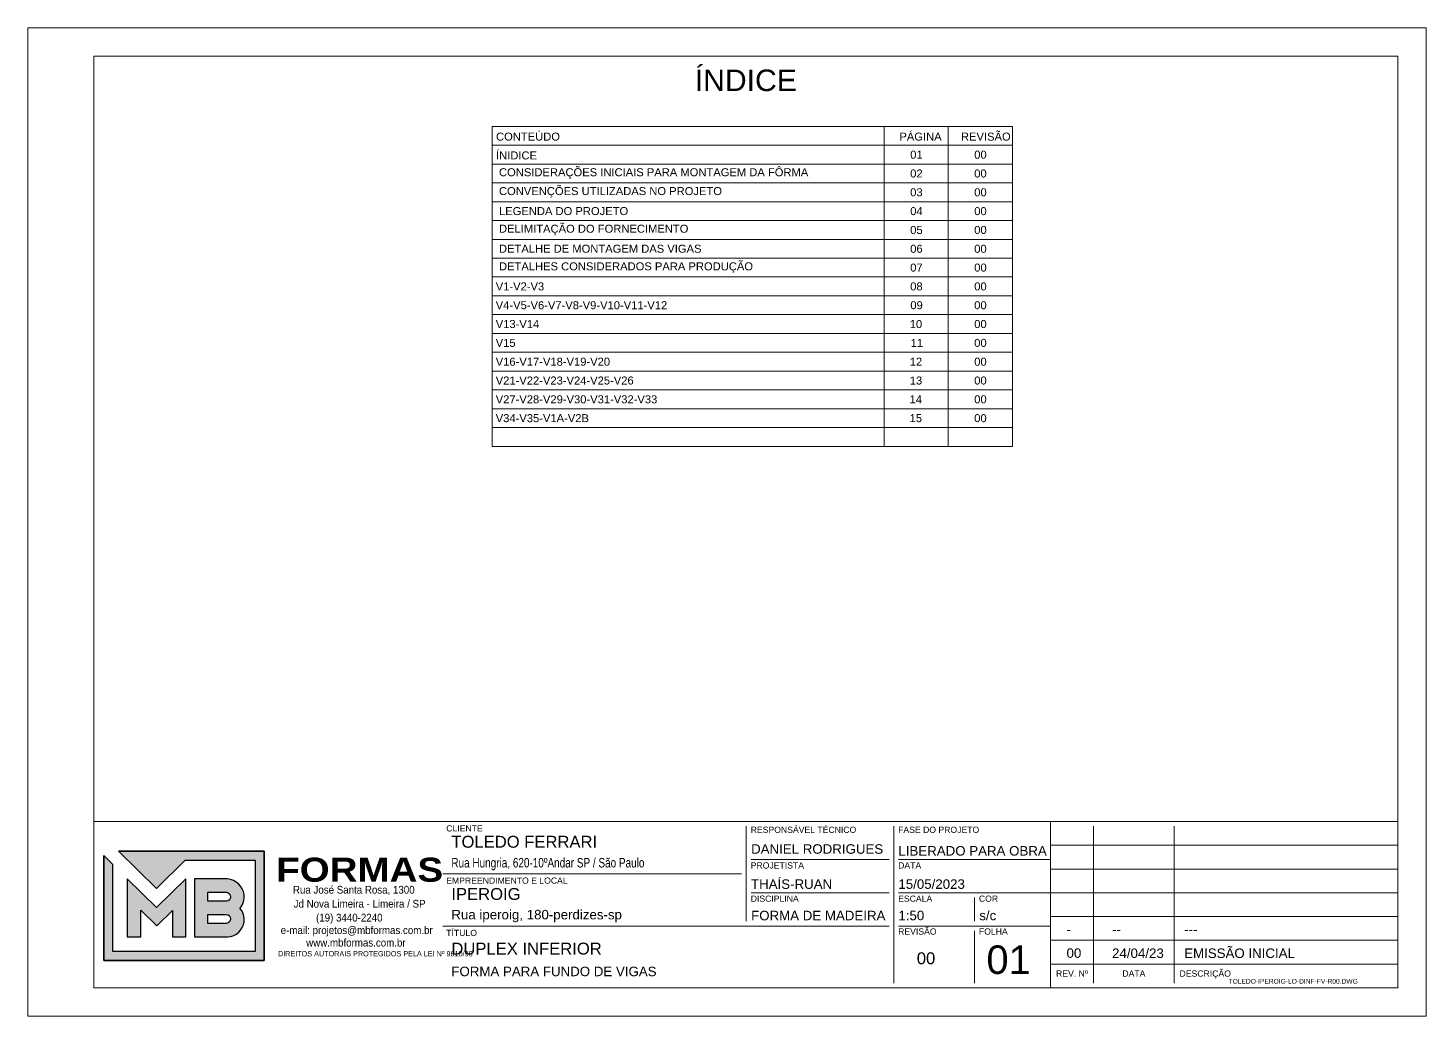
# Model space of a CAD drawing. Extents: x -20676 to 4767, y -817 to 14270.
# Drawn here: x -19091 to -17606, y 8682 to 9732 of the extents above; entities that cross this region are included whole.
import ezdxf
from ezdxf.enums import TextEntityAlignment as Align

# ---------------------------------------------------------------- set-up
doc = ezdxf.new("R2010")
doc.units = 0
doc.layers.get('0').update_dxf_attribs({"lineweight": 13})
doc.layers.add('FOLHA MB', color=7, linetype='Continuous', lineweight=13)
doc.layers.add('MB_LOGO', color=254, linetype='Continuous')
doc.styles.add('ARIAL', font='arial.ttf', dxfattribs={"oblique": 15, "height": 25})
doc.styles.add('MB_C01', font='arial.ttf', dxfattribs={"height": 1.3})
doc.styles.add('MB_C02', font='arial.ttf', dxfattribs={"height": 2})
doc.styles.add('MB_C03', font='arial.ttf', dxfattribs={"height": 2.5})
doc.styles.add('MB_C04', font='arial.ttf', dxfattribs={"height": 6})
doc.styles.add('MB_LOGO', font='ariblk.ttf', dxfattribs={"height": 75})
doc.styles.add('MB_TEXT', font='ARIALN.TTF', dxfattribs={"height": 10})
doc.styles.add('TQS_ARIAL', font='arial.ttf')

# ---------------------------------------------------------------- blocks, each defined once
blk = doc.blocks.new('LOGO2')
at = {"layer": 'MB_LOGO', "linetype": 'Continuous'}
h = blk.add_hatch(color=256, dxfattribs=at)
h.dxf.hatch_style = 1
h.set_gradient(color1=(242, 132, 69), color2=(247, 180, 141), rotation=90, tint=1)
h.paths.add_polyline_path([(7.48, 9.64), (10.45, 12.57), (17.71, 12.57), (17.71, 3.12), (2.97, 3.12), (2.97, 12.14), (2.04, 13.06), (2.04, 2.19), (18.64, 2.19), (18.64, 13.5), (3.56, 13.5)])
h = blk.add_hatch(color=256, dxfattribs=at)
h.dxf.hatch_style = 1
h.set_gradient(color1=(242, 132, 69), color2=(247, 180, 141), rotation=90, tint=1)
h.paths.add_polyline_path([(10.52, 4.64), (10.52, 10.66), (7.5, 7.68), (4.47, 10.66), (4.47, 4.64), (5.86, 4.64), (5.86, 7.4), (7.51, 5.78), (9.13, 7.37), (9.13, 4.64)])
h = blk.add_hatch(color=256, dxfattribs=at)
h.dxf.hatch_style = 1
h.set_gradient(color1=(242, 132, 69), color2=(247, 180, 141), rotation=90, tint=1)
h.paths.add_polyline_path([(11.42, 10.66), (11.42, 4.64), (14.89, 4.64, 0.350532), (16.57, 6.18, 0.219217), (16.12, 7.6, 0.21502), (16.57, 9.03, 0.319901), (14.85, 10.66)])
h.paths.add_polyline_path([(14.75, 8.33), (12.82, 8.33), (12.82, 9.26), (14.63, 9.26, -1)], flags=16)
h.paths.add_polyline_path([(14.75, 6.04), (12.82, 6.04), (12.82, 6.97), (14.63, 6.97, -1)], flags=16)
blk.add_lwpolyline([(3.56, 13.5), (18.64, 13.5), (18.64, 2.19), (2.04, 2.19), (2.04, 13.06)], dxfattribs=at)
at = {"layer": 'MB_LOGO', "color": 31, "linetype": 'Continuous', "true_color": 0xf7b48d}
for points in [[(10.45, 12.57), (17.71, 12.57), (17.71, 3.12), (2.97, 3.12), (2.97, 12.14), (2.04, 13.06), (2.04, 2.19), (18.64, 2.19), (18.64, 13.5), (3.56, 13.5), (7.48, 9.64)], [(4.47, 10.66), (4.47, 4.64), (5.86, 4.64), (5.86, 7.4), (7.51, 5.78), (9.13, 7.37), (9.13, 4.64), (10.52, 4.64), (10.52, 10.66), (7.5, 7.68)]]:
    blk.add_lwpolyline(points, close=True, dxfattribs=at)
for points in [[(16.57, 9.03, 0.319901), (14.85, 10.66), (11.42, 10.66), (11.42, 4.64), (14.89, 4.64, 0.350532), (16.57, 6.18, 0.219217), (16.12, 7.6, 0.21502)], [(12.82, 9.26), (14.75, 9.26, -0.880235), (14.75, 8.33), (12.82, 8.33)], [(12.82, 6.97), (14.75, 6.97, -0.880235), (14.75, 6.04), (12.82, 6.04)]]:
    blk.add_lwpolyline(points, format="xyb", close=True, dxfattribs=at)
at = {"layer": 'MB_LOGO', "color": 0, "linetype": 'Continuous', "style": 'MB_LOGO'}
blk.add_text('FORMAS', height=2.496, dxfattribs=at).set_placement((19.88, 10.35))
at = {"layer": 'MB_LOGO', "color": 0, "style": 'MB_TEXT', "width": 1.1}
for s, p in [('Rua José Santa Rosa, 1300', (21.62, 9.12)), ('Jd Nova Limeira - Limeira / SP', (21.69, 7.67)), ('(19) 3440-2240', (24.01, 6.23)), ('e-mail: projetos@mbformas.com.br', (20.35, 4.93)), ('www.mbformas.com.br', (22.99, 3.64))]:
    blk.add_text(s, height=0.7993, dxfattribs=at).set_placement(p)
at = {"layer": 'MB_LOGO', "color": 252, "style": 'MB_TEXT'}
blk.add_text('DIREITOS AUTORAIS PROTEGIDOS PELA LEI Nº 9610/98', height=0.546, dxfattribs=at).set_placement((20.07, 2.62))
blk = doc.blocks.new('A$Ceb89ac90')
at = {"color": 1}
for p, q in [((1086.3, 356.7), (70, 356.7)), ((1086.3, 356.7), (1086.3, 179.9)), ((1455, 356.7), (1086.3, 356.7)), ((763, 351.7), (763, 250.7)), ((919.6, 351.7), (919.6, 185)), ((1131.8, 185), (1131.8, 351.7)), ((1217.6, 351.7), (1217.6, 185)), ((1455, 331.5), (1086.3, 331.5)), ((914.6, 316.3), (768.1, 316.3)), ((1086.3, 316.3), (924.7, 316.3)), ((758, 301.2), (440.7, 301.2)), ((1455, 306.2), (1086.3, 306.2)), ((914.6, 281), (768.1, 281)), ((1086.3, 281), (924.7, 281)), ((1005.5, 275.9), (1005.5, 250.7)), ((1455, 281), (1086.3, 281)), ((1455, 255.7), (1086.3, 255.7)), ((914.6, 245.6), (440.7, 245.6)), ((1086.3, 245.6), (924.7, 245.6)), ((1005.5, 240.6), (1005.5, 185)), ((1455, 230.4), (1086.3, 230.4)), ((1455, 205.2), (1086.3, 205.2))]:
    blk.add_line(p, q, dxfattribs=at)
for points in [[(0, 1199.9), (0, 149.9), (1485, 149.9), (1485, 1199.9)], [(70, 1169.9), (70, 179.9), (1455, 179.9), (1455, 1169.9)]]:
    blk.add_lwpolyline(points, close=True, dxfattribs=at)
at = {"xscale": 10.25810868844649, "yscale": 10.25810868844649, "zscale": 10.25810868844649}
blk.add_blockref('LOGO2', (59.7, 186.5), dxfattribs=at)
at = {"color": 6, "style": 'MB_C01'}
for s, height, p in [('CLIENTE', 6.57, (444.3, 346.1)), ('RESPONSÁVEL TÉCNICO', 6.566, (767.7, 344.6)), ('FASE DO PROJETO', 6.566, (924.3, 344.6)), ('PROJETISTA', 6.57, (767.7, 306.7)), ('DATA', 6.57, (924.3, 306.7)), ('EMPREENDIMENTO E LOCAL', 6.566, (444.3, 290.6)), ('DISCIPLINA', 6.57, (767.7, 271.4)), ('ESCALA', 6.57, (924.3, 271.4)), ('COR', 6.57, (1010.1, 271.4)), ('TÍTULO', 6.57, (444.3, 235)), ('REVISÃO', 6.57, (924.3, 236.5)), ('FOLHA', 6.57, (1010.1, 236.5))]:
    blk.add_text(s, height=height, dxfattribs=at).set_placement(p)
at = {"color": 5, "style": 'MB_C02'}
for s, p in [('DANIEL RODRIGUES', (768.1, 322.4)), ('FORMA DE MADEIRA', (768.1, 251.7))]:
    blk.add_text(s, height=10.102, dxfattribs=at).set_placement(p)
at = {"color": 6, "style": 'MB_C01'}
for s, p in [('REV. Nº', (1109, 195.1)), ('DATA', (1174.7, 195.1)), ('DESCRIÇÃO', (1250.5, 195.1))]:
    blk.add_text(s, height=6.57, dxfattribs=at).set_placement(p, align=Align.MIDDLE_CENTER)
at = {"insert": (1275.3, 189.4), "char_height": 5.051, "width": 210.818, "attachment_point": 1, "style": 'MB_C04'}
blk.add_mtext('TOLEDO-IPEROIG-LO-DINF-FV-R00.DWG', dxfattribs=at)
at = {"color": 5}
for tag, p, height, style in [('CLIENTE', (449.7, 328.8), 12.6, 'MB_C03'), ('REV_05', (1103.1, 338.1), 10.1, 'MB_C02'), ('DATA_REV_05', (1151.5, 337.9), 10.1, 'MB_C02'), ('INFO_REV_05', (1228.1, 337.9), 10.1, 'MB_C02'), ('FASE', (924.6, 320.5), 10.1, 'MB_C02'), ('REV_04', (1103.1, 312.8), 10.1, 'MB_C02'), ('DATA_REV_04', (1151.5, 312.7), 10.1, 'MB_C02'), ('INFO_REV_04', (1228.1, 312.7), 10.1, 'MB_C02'), ('REV_03', (1103.1, 287.6), 10.1, 'MB_C02'), ('DATA_REV_03', (1151.5, 287.4), 10.1, 'MB_C02'), ('INFO_REV_03', (1228.1, 287.4), 10.1, 'MB_C02'), ('OBRA', (449.7, 273.3), 12.6, 'MB_C03'), ('PROJETISTA', (768, 285.1), 10.1, 'MB_C02'), ('DATA', (924.6, 285.1), 10.1, 'MB_C02'), ('REV_02', (1103.1, 262.3), 10.1, 'MB_C02'), ('DATA_REV_02', (1151.5, 262.1), 10.1, 'MB_C02'), ('INFO_REV_02', (1228.1, 262.1), 10.1, 'MB_C02'), ('ESC', (924.6, 251.8), 10.1, 'MB_C02'), ('COR', (1010.5, 251.8), 10.1, 'MB_C02'), ('REV_01', (1103.1, 237.1), 10.1, 'MB_C02'), ('DATA_REV_01', (1151.5, 236.9), 10.1, 'MB_C02'), ('INFO_REV_01', (1228.1, 236.9), 10.1, 'MB_C02'), ('PAVIMENTO', (449.7, 215.3), 12.6, 'MB_C03'), ('FL', (1018.1, 194.7), 30.3, 'MB_C04'), ('EMISSÃO_INICIAL', (1228.1, 211.6), 10.1, 'MB_C02'), ('REV', (944.1, 205), 12.6, 'MB_C03'), ('REV_00', (1103.1, 211.8), 10.1, 'MB_C02'), ('DATA_REV_00', (1151.5, 211.6), 10.1, 'MB_C02')]:
    blk.add_attdef(tag, p, '', height=height, dxfattribs=dict(at, style=style))
at = {"color": 6, "style": 'MB_C02'}
for tag, p in [('ENDEREÇO_CLIENTE', (449.7, 307.8)), ('ENDEREÇO_OBRA', (449.7, 252.7)), ('TIPO_DE_PROJETO', (449.7, 192.3))]:
    blk.add_attdef(tag, p, '', height=10.1, dxfattribs=at)

msp = doc.modelspace()

# ---------------------------------------------------------------- linework, layer by layer
at = {"layer": 'FOLHA MB'}
for p, q in [((-18598.3, 9627.61), (-18045.8, 9627.61)), ((-18598.3, 9627.61), (-18598.3, 9287.61)), ((-18181.8, 9627.61), (-18181.8, 9287.61)), ((-18113.8, 9627.61), (-18113.8, 9287.61)), ((-18045.8, 9627.61), (-18045.8, 9287.61)), ((-18598.3, 9607.61), (-18045.8, 9607.61)), ((-18598.3, 9587.61), (-18045.8, 9587.61)), ((-18598.3, 9567.61), (-18045.8, 9567.61)), ((-18598.3, 9547.61), (-18045.8, 9547.61)), ((-18598.3, 9527.61), (-18045.8, 9527.61)), ((-18598.3, 9507.61), (-18045.8, 9507.61)), ((-18598.3, 9487.61), (-18045.8, 9487.61)), ((-18598.3, 9467.61), (-18045.8, 9467.61)), ((-18598.3, 9447.61), (-18045.8, 9447.61)), ((-18598.3, 9427.61), (-18045.8, 9427.61)), ((-18598.3, 9407.61), (-18045.8, 9407.61)), ((-18598.3, 9387.61), (-18045.8, 9387.61)), ((-18598.3, 9367.61), (-18045.8, 9367.61)), ((-18598.3, 9347.61), (-18045.8, 9347.61)), ((-18598.3, 9327.61), (-18045.8, 9327.61)), ((-18598.3, 9307.61), (-18045.8, 9307.61)), ((-18598.3, 9287.61), (-18045.8, 9287.61)), ((-18598.3, 9287.61), (-18045.8, 9287.61))]:
    msp.add_line(p, q, dxfattribs=at)

# ---------------------------------------------------------------- block references
ref = msp.add_blockref('A$Ceb89ac90', (-19091.4, 8532.32))
ref.add_attrib('INFO_REV_01', '---', (-17863.27, 8769.21), dxfattribs={"color": 5, "height": 10.102, "style": 'MB_C02'})
ref.add_attrib('DATA_REV_01', '--', (-17939.86, 8769.21), dxfattribs={"color": 5, "height": 10.102, "style": 'MB_C02'})
ref.add_attrib('REV_01', '-', (-17988.25, 8769.38), dxfattribs={"color": 5, "height": 10.1, "style": 'MB_C02'})
ref.add_attrib('EMISSÃO_INICIAL', 'EMISSÃO INICIAL', (-17863.27, 8743.96), dxfattribs={"color": 5, "height": 10.102, "style": 'MB_C02'})
ref.add_attrib('DATA_REV_00', '24/04/23', (-17939.86, 8743.96), dxfattribs={"color": 5, "height": 10.102, "style": 'MB_C02'})
ref.add_attrib('REV_00', '00', (-17988.25, 8744.12), dxfattribs={"color": 5, "height": 10.102, "style": 'MB_C02'})
ref.add_attrib('FL', '01', (-18073.31, 8727), dxfattribs={"color": 5, "height": 30.306, "style": 'MB_C04'})
ref.add_attrib('REV', '00', (-18147.29, 8737.35), dxfattribs={"color": 5, "height": 12.628, "style": 'MB_C03'})
ref.add_attrib('COR', 's/c', (-18080.92, 8784.09), dxfattribs={"color": 5, "height": 10.102, "style": 'MB_C02'})
ref.add_attrib('ESC', '1:50', (-18166.83, 8784.09), dxfattribs={"color": 5, "height": 10.102, "style": 'MB_C02'})
ref.add_attrib('FASE', 'LIBERADO PARA OBRA', (-18166.83, 8852.78), dxfattribs={"color": 5, "height": 10.102, "style": 'MB_C02'})
ref.add_attrib('DATA', '15/05/2023', (-18166.83, 8817.43), dxfattribs={"color": 5, "height": 10.102, "style": 'MB_C02'})
ref.add_attrib('PROJETISTA', 'THAÍS-RUAN', (-18323.41, 8817.43), dxfattribs={"color": 5, "height": 10.102, "style": 'MB_C02'})
ref.add_attrib('TIPO_DE_PROJETO', 'FORMA PARA FUNDO DE VIGAS', (-18641.67, 8724.6), dxfattribs={"color": 6, "height": 10.102, "style": 'MB_C02'})
ref.add_attrib('PAVIMENTO', 'DUPLEX INFERIOR', (-18641.67, 8747.62), dxfattribs={"color": 5, "height": 12.6276, "style": 'MB_C03'})
ref.add_attrib('ENDEREÇO_OBRA', 'Rua iperoig, 180-perdizes-sp', (-18641.67, 8785.01), dxfattribs={"color": 6, "height": 10.102, "style": 'MB_C02'})
ref.add_attrib('OBRA', 'IPEROIG', (-18641.67, 8805.66), dxfattribs={"color": 5, "height": 12.628, "style": 'MB_C03'})
ref.add_attrib('ENDEREÇO_CLIENTE', 'Rua Hungria, 620-10ºAndar SP / São Paulo', (-18641.67, 8840.15), dxfattribs={"color": 6, "height": 10.102, "style": 'MB_C02', "width": 0.75})
ref.add_attrib('CLIENTE', 'TOLEDO FERRARI', (-18641.67, 8861.16), dxfattribs={"color": 5, "height": 12.6276, "style": 'MB_C03'})

# ---------------------------------------------------------------- texts
at = {"style": 'TQS_ARIAL'}
msp.add_text('ÍNIDICE', height=8.5, dxfattribs=at).set_placement((-18594.22, 9592.55))
at = {"char_height": 8.5, "width": 484.38, "attachment_point": 4, "style": 'TQS_ARIAL'}
for s, insert in [('CONSIDERAÇÕES INICIAIS PARA MONTAGEM DA FÔRMA', (-18591.06, 9577.61)), ('CONVENÇÕES UTILIZADAS NO PROJETO ', (-18591.06, 9557.61)), ('LEGENDA DO PROJETO', (-18591.06, 9537.61)), ('DELIMITAÇÃO DO FORNECIMENTO', (-18591.06, 9517.61)), ('DETALHE DE MONTAGEM DAS VIGAS', (-18591.06, 9497.61)), ('DETALHES CONSIDERADOS PARA PRODUÇÃO', (-18591.06, 9477.61))]:
    msp.add_mtext(s, dxfattribs=dict(at, insert=insert))
at = {"layer": 'FOLHA MB', "color": 0, "linetype": 'Continuous', "style": 'ARIAL'}
msp.add_text('ÍNDICE', height=22.887, dxfattribs=at).set_placement((-18328.89, 9679.45), align=Align.MIDDLE)
at = {"layer": 'FOLHA MB', "style": 'TQS_ARIAL'}
for s, p in [('CONTEÚDO', (-18594.22, 9612.55)), ('PÁGINA', (-18165.78, 9612.55)), ('REVISÃO', (-18100.37, 9612.55)), ('01', (-18154.28, 9593.36)), ('00', (-18086.28, 9593.36)), ('02', (-18154.28, 9573.36)), ('00', (-18086.28, 9573.36)), ('03', (-18154.28, 9553.36)), ('00', (-18086.28, 9553.36)), ('04', (-18154.28, 9533.36)), ('00', (-18086.28, 9533.36)), ('05', (-18154.28, 9513.36)), ('00', (-18086.28, 9513.36)), ('06', (-18154.28, 9493.36)), ('00', (-18086.28, 9493.36)), ('07', (-18154.28, 9473.36)), ('00', (-18086.28, 9473.36)), ('V1-V2-V3', (-18594.54, 9453.36)), ('08', (-18154.28, 9453.36)), ('00', (-18086.28, 9453.36)), ('V4-V5-V6-V7-V8-V9-V10-V11-V12', (-18594.54, 9433.36)), ('09', (-18154.12, 9433.36)), ('00', (-18086.28, 9433.36)), ('V13-V14', (-18594.54, 9413.36)), ('10', (-18154.77, 9413.36)), ('00', (-18086.28, 9413.36)), ('V15', (-18594.54, 9393.36)), ('11', (-18153.79, 9393.36)), ('00', (-18086.28, 9393.36)), ('V16-V17-V18-V19-V20', (-18594.54, 9373.36)), ('12', (-18154.77, 9373.36)), ('00', (-18086.28, 9373.36)), ('V21-V22-V23-V24-V25-V26', (-18594.54, 9353.36)), ('13', (-18154.77, 9353.36)), ('00', (-18086.28, 9353.36)), ('V27-V28-V29-V30-V31-V32-V33', (-18594.54, 9333.36)), ('14', (-18154.93, 9333.36)), ('00', (-18086.28, 9333.36)), ('V34-V35-V1A-V2B', (-18594.54, 9313.36)), ('15', (-18154.93, 9313.36)), ('00', (-18086.28, 9313.36))]:
    msp.add_text(s, height=8.5, dxfattribs=at).set_placement(p)

doc.saveas('drawing.dxf')
